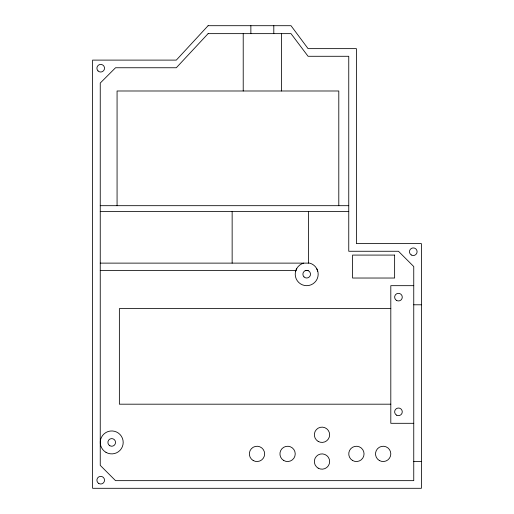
<?xml version="1.0" encoding="UTF-8"?>
<svg xmlns="http://www.w3.org/2000/svg" width="514" height="514" viewBox="0 0 514 514"><rect width="100%" height="100%" fill="white"/><g stroke="black" fill="none" stroke-linecap="round" stroke-linejoin="round"><path stroke-width="0.77" d="M295.621 271.238L296.771 268.469M100.249 205.684L348.755 205.684M100.249 211.415L348.755 211.415M100.249 263.123L309.672 263.123A11.469 11.469 0 0 1 316.097 280.785A11.469 11.469 0 0 1 297.304 280.785A11.469 11.469 0 0 1 303.735 263.123M100.249 270.383L295.974 270.383M305.168 270.383L308.233 270.383M413.751 285.675L390.807 285.675L390.807 423.305L413.751 423.305M413.751 304.789L421.396 304.789M390.807 308.612L119.37 308.612L119.37 404.19L390.807 404.19M413.751 461.54L421.396 461.54M316.63 268.469L317.781 271.238M338.797 205.684L338.797 90.991L117.07 90.991L117.07 205.684M308.612 211.415L308.612 263.123M281.447 33.641L281.447 90.991M273.801 25.7L273.801 33.641M250.864 25.7L250.864 33.641M243.218 33.641L243.218 90.991M232.148 211.415L232.148 263.123M208.106 25.7L176.315 60.106L92.604 60.106L92.604 488.3L421.396 488.3L421.396 243.617L356.401 243.617L356.401 48.637L308.072 48.637L291.008 25.7L208.106 25.7M208.106 33.641L176.315 67.752L115.541 67.752L100.249 83.05L100.249 465.363L115.541 480.654L413.751 480.654L413.751 266.56L398.459 251.262L348.755 251.262L348.755 56.283L308.072 56.283L291.008 33.641L208.106 33.641M394.63 255.085L352.578 255.085L352.578 278.029L394.63 278.029L394.63 255.085M318.172 441.397A7.646 7.646 0 0 0 329.641 434.773A7.646 7.646 0 0 0 318.172 428.156A7.646 7.646 0 0 0 318.172 441.397M352.578 460.512A7.646 7.646 0 0 0 364.047 453.894A7.646 7.646 0 0 0 352.578 447.27A7.646 7.646 0 0 0 352.578 460.512M283.76 460.512A7.646 7.646 0 0 0 295.229 453.894A7.646 7.646 0 0 0 283.76 447.27A7.646 7.646 0 0 0 283.76 460.512M105.987 452.352A11.469 11.469 0 0 0 123.193 442.425A11.469 11.469 0 0 0 105.987 432.492A11.469 11.469 0 0 0 105.987 452.352M109.81 445.734A3.823 3.823 0 0 0 115.541 442.425A3.823 3.823 0 0 0 109.81 439.11A3.823 3.823 0 0 0 109.81 445.734M253.177 460.512A7.646 7.646 0 0 0 264.646 453.894A7.646 7.646 0 0 0 253.177 447.27A7.646 7.646 0 0 0 253.177 460.512M379.338 460.512A7.646 7.646 0 0 0 390.807 453.894A7.646 7.646 0 0 0 379.338 447.27A7.646 7.646 0 0 0 379.338 460.512M318.172 468.158A7.646 7.646 0 0 0 329.641 461.54A7.646 7.646 0 0 0 318.172 454.916A7.646 7.646 0 0 0 318.172 468.158M303.999 276.905A3.823 3.823 0 0 0 310.392 275.196A3.823 3.823 0 0 0 305.714 270.512A3.823 3.823 0 0 0 303.999 276.905M98.013 70.919A3.823 3.823 0 0 0 104.406 69.21A3.823 3.823 0 0 0 99.722 64.526A3.823 3.823 0 0 0 98.013 70.919M98.804 483.501A3.823 3.823 0 0 0 104.541 480.192A3.823 3.823 0 0 0 98.804 476.876A3.823 3.823 0 0 0 98.804 483.501M411.271 254.976A3.823 3.823 0 0 0 417.105 251.847A3.823 3.823 0 0 0 411.476 248.358A3.823 3.823 0 0 0 411.271 254.976M396.545 415.145A3.823 3.823 0 0 0 402.282 411.836A3.823 3.823 0 0 0 396.545 408.527A3.823 3.823 0 0 0 396.545 415.145M396.545 300.452A3.823 3.823 0 0 0 402.282 297.143A3.823 3.823 0 0 0 396.545 293.835A3.823 3.823 0 0 0 396.545 300.452"/></g></svg>
